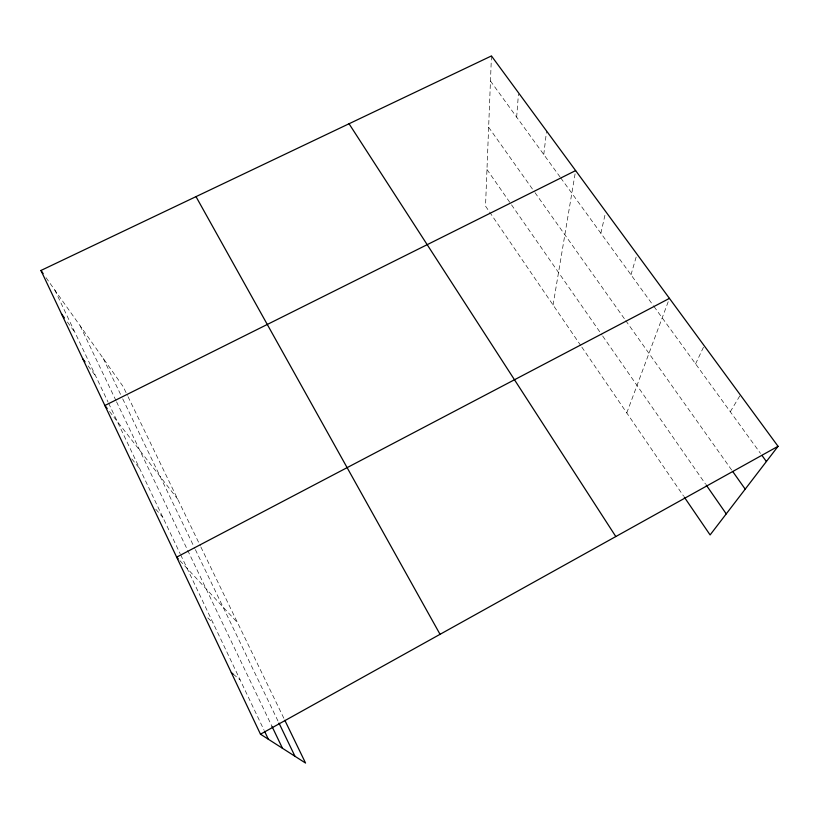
<?xml version="1.0" encoding="UTF-8"?>
<svg xmlns="http://www.w3.org/2000/svg" width="819" height="819" viewBox="0 0 819 819"><rect width="100%" height="100%" fill="white"/><g stroke="black" fill="none" stroke-linecap="round" stroke-linejoin="round"><path stroke-width="0.61" stroke-dasharray="4.09 3.07" d="M491.451 55.938L485.524 206.081L581.121 346.068M516.666 117.148L518.437 94.042M543.775 154.525L546.57 131.02M553.071 304.996L575.624 170.598M600.88 233.282L605.476 212.827M630.988 274.795L636.998 254.187M626.781 412.919L669.451 298.382M695.587 363.871L704.197 345.71M730.292 411.732L740.366 394.973M233.272 674.201L240.121 679.872M207.801 617.874L213.073 622.983M179.883 560.616L237.53 622.655M155.764 509.203L162.94 517.526M131.798 458.906L139.67 468.57M109.521 411.486L177.672 499.119M88.083 365.898L95.68 376.034M490.458 80.999L560.022 176.924M560.759 177.938L653.286 305.538M654.023 306.562L760.493 453.388M67.424 322.01L74.867 332.258M488.636 127.242L534.275 191.626M535.002 192.649L625.051 319.656M625.777 320.669L731.91 470.372M46.048 277.682L123.075 386.455L127.488 395.557M486.967 169.482L510.104 202.795M511.547 204.873L602.037 335.094M602.753 336.138L705.497 484.009M581.828 347.102L683.589 496.099M128.04 396.703L200.327 545.874M200.88 547.02L284.285 719.154M103.245 358.435L121.642 396.621M122.727 398.863L194.82 548.464M195.372 549.6L278.429 721.928M80.201 325.901L115.991 400.634M116.544 401.791L271.99 726.402M54.801 290.028L108.088 402.139M108.63 403.276L180.149 553.716M180.682 554.842L263.994 730.087"/><path stroke-width="1.23" d="M284.828 720.28L305.559 763.062L260.483 734.203L40.95 270.475L491.451 55.938L778.05 446.304L710.104 534.93L684.305 497.143M260.483 734.203L778.05 446.304M669.451 298.382L176.669 557.145L178.276 558.886M575.624 170.598L104.883 405.507L107.197 408.497M231.316 672.583L233.272 674.201M82.76 358.794L85.043 361.834M761.967 455.415L766.389 461.517M61.466 313.81L64.445 317.915M732.647 471.416L745.208 489.138M40.95 270.475L43.141 273.566M706.213 485.043L726.248 513.871M349.048 123.761L615.806 536.547M196.007 196.632L440.049 634.315M278.982 723.075L294.983 756.285M271.99 726.402L282.463 748.269M264.537 731.234L268.335 739.219"/></g></svg>
